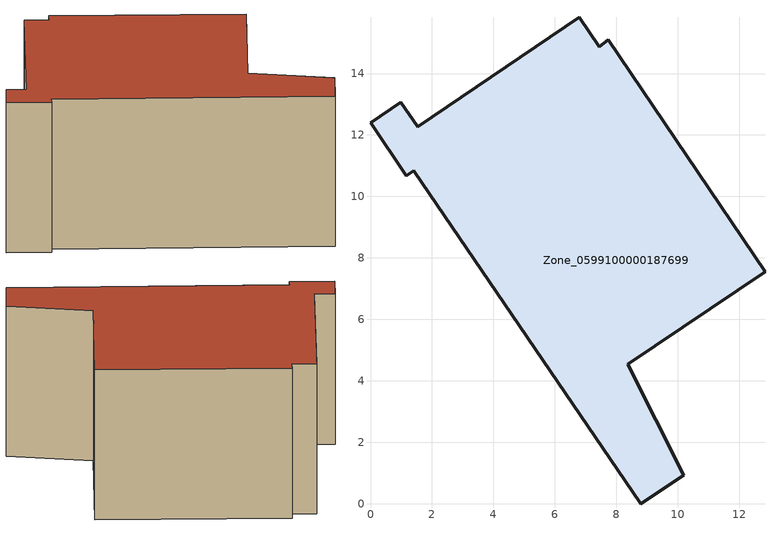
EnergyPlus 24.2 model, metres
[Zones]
Zone_0599100000187699
 floor ground (C_G): 10.19,0.93 8.79,0 1.41,10.84 1.17,10.67 0,12.4 0.99,13.07 1.53,12.27 6.79,15.83 7.44,14.87 7.74,15.1 12.84,7.54 8.37,4.53 z0
 wall outside (C_F): 1.53,12.27 0.99,13.07 0,12.4 1.17,10.67 1.41,10.84 8.79,0 10.19,0.93 8.37,4.53 12.84,7.54 7.74,15.1 7.44,14.87 6.79,15.83 1.53,12.27 z0:8.03
 roof outside (C_R): 1.41,10.84 8.79,0 10.19,0.93 8.37,4.53 12.84,7.54 7.74,15.1 7.44,14.87 6.79,15.83 1.53,12.27 0.99,13.07 0,12.4 1.17,10.67 z8.03
[BUILDING]
Pand.0599100000187699: North Axis=0; Terrain=City; Loads Convergence Tolerance Value=0.04; Temperature Convergence Tolerance Value=0.4; Solar Distribution=FullExterior; Maximum Number of Warmup Days=25; Minimum Number of Warmup Days=1
[Site:Location]
Rotterdam.The.Hague.AP_ZH_NLD Design_Conditions: Latitude=51.96; Longitude=4.45; Time Zone=1; Elevation=-4.5
[SITE:GROUNDTEMPERATURE:BUILDINGSURFACE]
18, 18, 18, 18, 18, 18, 18, 18, 18, 18, 18, 18
[MATERIAL] Thermal Absorptance=0.9; Solar Absorptance=0.7; Visible Absorptance=0.7
Name | Roughness | Thickness | Conductivity | Density | Specific Heat
G.TI.1975-1991 | MediumSmooth | 0.15 | 0.288461 | 540 | 1210
F.TI.1975-1991 | Rough | 0.3 | 0.230769 | 1920 | 840
R.TI.1975-1991 | MediumRough | 0.2 | 0.153846 | 1500 | 1000
[CONSTRUCTION]
C_G: G.TI.1975-1991
C_F: F.TI.1975-1991
C_R: R.TI.1975-1991
[ZONE]
Zone_0599100000187699: Type=1; Multiplier=1; Ceiling Height=Autocalculate; Volume=Autocalculate; Floor Area=autocalculate; Part of Total Floor Area=Yes
[ZONEINFILTRATION:DESIGNFLOWRATE]
Infil_Zone_0599100000187699: Zone or ZoneList or Space or SpaceList=Zone_0599100000187699; Schedule=AlwaysOn; Design Flow Rate Calculation Method=Flow/Area; Flow Rate per Floor Area=0.003; Constant Term Coefficient=1; Temperature Term Coefficient=0; Velocity Term Coefficient=0; Velocity Squared Term Coefficient=0
[HVACTEMPLATE:ZONE:IDEALLOADSAIRSYSTEM]
Zone_0599100000187699: Maximum Heating Supply Air Temperature=50; Minimum Cooling Supply Air Temperature=13; Maximum Heating Supply Air Humidity Ratio=0.0156; Minimum Cooling Supply Air Humidity Ratio=0.0077; Heating Limit=NoLimit; Cooling Limit=NoLimit; Dehumidification Control Type=ConstantSensibleHeatRatio; Cooling Sensible Heat Ratio=0.7; Dehumidification Setpoint=60; Humidification Control Type=None; Humidification Setpoint=30; Outdoor Air Method=None; Outdoor Air Flow Rate per Person=0.00944; Outdoor Air Flow Rate per Zone Floor Area=0; Outdoor Air Flow Rate per Zone=0; Demand Controlled Ventilation Type=None; Outdoor Air Economizer Type=NoEconomizer; Heat Recovery Type=None; Sensible Heat Recovery Effectiveness=0.7; Latent Heat Recovery Effectiveness=0.65
[ZONECONTROL:THERMOSTAT]
ThermostatControl_Zone_0599100000187699: Zone or ZoneList=Zone_0599100000187699; Control Type Schedule=DualSetpointControlType; Control 1=Thermostat_Zone_0599100000187699; Temperature Difference Between Cutout And Setpoint=0
[THERMOSTATSETPOINT:DUALSETPOINT]
Thermostat_Zone_0599100000187699: Heating Setpoint Temperature Schedule=HeatingSetpoint_Zone_0599100000187699; Cooling Setpoint Temperature Schedule=CoolingSetpoint_Zone_0599100000187699
[SCHEDULE:COMPACT]
HeatingSetpoint_Zone_0599100000187699: Through: 12/31, For: AllDays, Until: 24:00, 21
CoolingSetpoint_Zone_0599100000187699: Through: 12/31, For: AllDays, Until: 24:00, 24
DualSetpointControlType: Through: 12/31, For: AllDays, Until: 24:00, 4
AlwaysOn: Through: 12/31, For: AllDays, Until: 24:00, 1
